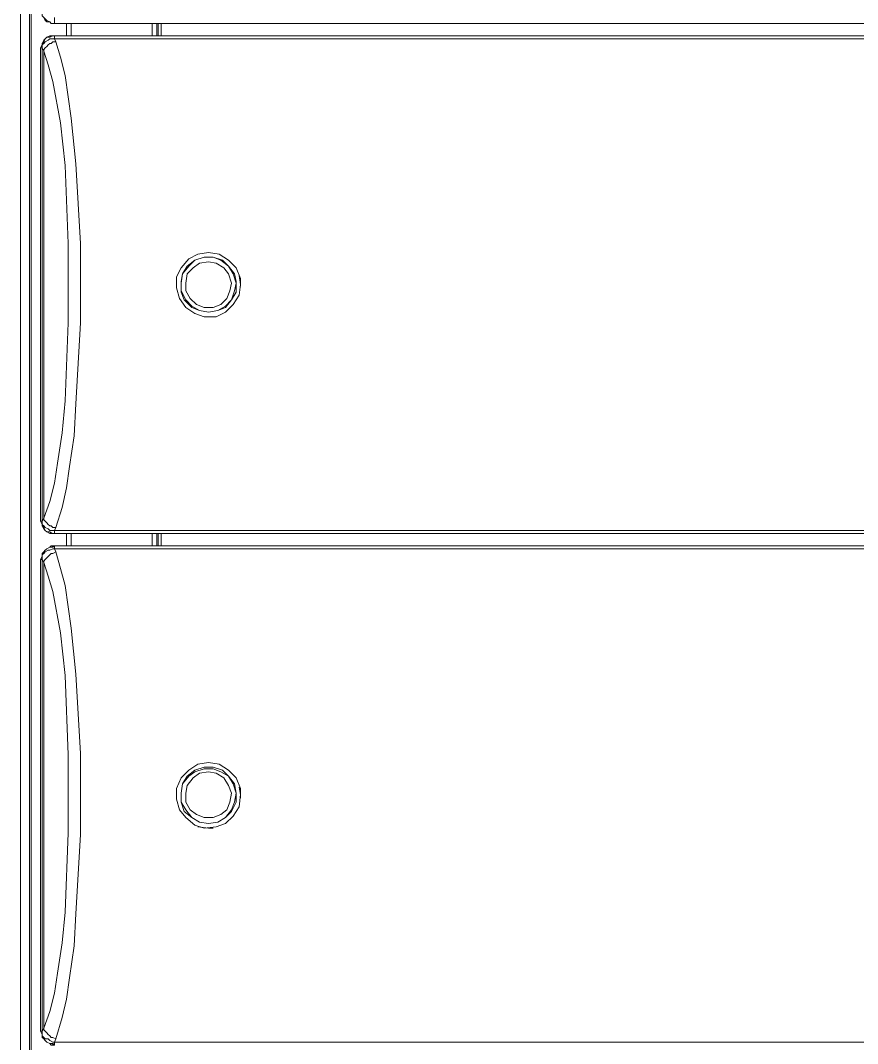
# Model space of a CAD drawing. Header units: centimetres. Extents: x -13.9 to -5.4, y -6.1 to 6.1.
# Drawn here: x -11.552 to -9.618, y -2.346 to 0.018 of the extents above; entities that cross this region are included whole.
import ezdxf

# ---------------------------------------------------------------- set-up
doc = ezdxf.new("R2010")
doc.units = ezdxf.units.CM
doc.header["$MEASUREMENT"] = 0
doc.layers.add('Camada 1', color=7, linetype='Continuous')

msp = doc.modelspace()

# ---------------------------------------------------------------- linework, layer by layer
at = {"layer": 'Camada 1', "color": 251, "lineweight": 9}
for points in [[(-11.55174, -3.57815), (-11.55174, -3.57815), (-11.55174, 3.57187), (-11.55174, 3.57187)], [(-11.53057, 3.54364), (-11.53057, 3.54364), (-11.53057, -3.54639), (-11.53057, -3.54639)], [(-11.52703, -3.54286), (-11.52703, -3.54286), (-11.52703, 3.54011), (-11.52703, 3.54011)], [(-7.76216, 0.01097), (-7.76216, 0.01097), (-11.47338, 0.01097), (-11.47338, 0.01097)], [(-11.47338, 0.01097), (-11.47338, 0.01097), (-11.47338, 0.01097), (-11.47338, 0.01097)], [(-11.47338, 0.01097), (-11.47338, 0.01097), (-7.76216, 0.01097), (-7.76216, 0.01097)], [(-11.44516, -0.01726), (-11.44516, -0.01726), (-11.44516, 0.01097), (-11.44516, 0.01097)], [(-11.43457, 0.01097), (-11.43457, 0.01097), (-11.43457, -0.01726), (-11.43457, -0.01726)], [(-11.43457, 0.01097), (-11.43457, 0.01097), (-11.43457, -0.01726), (-11.43457, -0.01726)], [(-11.2476, -0.01726), (-11.2476, -0.01726), (-11.2476, 0.01097), (-11.2476, 0.01097)], [(-11.23702, 0.01097), (-11.23702, 0.01097), (-11.23702, -0.01726), (-11.23702, -0.01726)], [(-11.23349, -0.01726), (-11.23349, -0.01726), (-11.23349, 0.01097), (-11.23349, 0.01097)], [(-11.22644, 0.01097), (-11.22644, 0.01097), (-11.22644, -0.01726), (-11.22644, -0.01726)], [(-11.47338, -0.01726), (-11.47338, -0.01726), (-7.76216, -0.01726), (-7.76216, -0.01726)], [(-11.47338, -0.01726), (-11.47338, -0.01726), (-11.47338, -0.01726), (-11.47338, -0.01726)], [(-11.47338, -0.01726), (-11.47338, -0.01726), (-11.47338, -0.01726), (-11.47338, -0.01726)], [(-7.76216, -0.01726), (-7.76216, -0.01726), (-11.47338, -0.01726), (-11.47338, -0.01726)], [(-11.5016, -0.04548), (-11.5016, -0.04548), (-11.50513, -0.04548), (-11.50513, -0.04548)], [(-11.50513, -0.04548), (-11.50513, -0.04548), (-11.50513, -1.13909), (-11.50513, -1.13909)], [(-11.49807, -0.05253), (-11.49807, -0.05253), (-11.5016, -0.04548), (-11.5016, -0.04548)], [(-11.5016, -0.04548), (-11.5016, -0.04548), (-11.5016, -0.04548), (-11.5016, -0.04548)], [(-11.5016, -1.13909), (-11.5016, -1.13909), (-11.5016, -0.04548), (-11.5016, -0.04548)], [(-11.47338, -0.02431), (-11.47338, -0.02431), (-11.46985, -0.03137), (-11.46985, -0.03137)], [(-7.76216, -0.02431), (-7.76216, -0.02431), (-11.47338, -0.02431), (-11.47338, -0.02431)], [(-11.49807, -0.05253), (-11.49807, -0.05253), (-11.49807, -1.13203), (-11.49807, -1.13203)], [(-11.11707, -0.66637), (-11.11707, -0.66637), (-11.1206, -0.66637), (-11.1206, -0.66637)], [(-11.10649, -0.66637), (-11.10649, -0.66637), (-11.11707, -0.66637), (-11.11707, -0.66637)], [(-11.5016, -1.13909), (-11.5016, -1.13909), (-11.49807, -1.13203), (-11.49807, -1.13203)], [(-11.50513, -1.13909), (-11.50513, -1.13909), (-11.5016, -1.13909), (-11.5016, -1.13909)], [(-11.5016, -1.13909), (-11.5016, -1.13909), (-11.5016, -1.13909), (-11.5016, -1.13909)], [(-11.46985, -1.1532), (-11.46985, -1.1532), (-11.47338, -1.16026), (-11.47338, -1.16026)], [(-11.47338, -1.16026), (-11.47338, -1.16026), (-7.76216, -1.16026), (-7.76216, -1.16026)], [(-7.76216, -1.16731), (-7.76216, -1.16731), (-11.47338, -1.16731), (-11.47338, -1.16731)], [(-11.47338, -1.16731), (-11.47338, -1.16731), (-11.47338, -1.16731), (-11.47338, -1.16731)], [(-11.47338, -1.16731), (-11.47338, -1.16731), (-7.76216, -1.16731), (-7.76216, -1.16731)], [(-11.47338, -1.16731), (-11.47338, -1.16731), (-11.47338, -1.16731), (-11.47338, -1.16731)], [(-11.44516, -1.19554), (-11.44516, -1.19554), (-11.44516, -1.16731), (-11.44516, -1.16731)], [(-11.43457, -1.16731), (-11.43457, -1.16731), (-11.43457, -1.19554), (-11.43457, -1.19554)], [(-11.43457, -1.16731), (-11.43457, -1.16731), (-11.43457, -1.19554), (-11.43457, -1.19554)], [(-11.2476, -1.19554), (-11.2476, -1.19554), (-11.2476, -1.16731), (-11.2476, -1.16731)], [(-11.23702, -1.16731), (-11.23702, -1.16731), (-11.23702, -1.19554), (-11.23702, -1.19554)], [(-11.23349, -1.19554), (-11.23349, -1.19554), (-11.23349, -1.16731), (-11.23349, -1.16731)], [(-11.22644, -1.16731), (-11.22644, -1.16731), (-11.22644, -1.19554), (-11.22644, -1.19554)], [(-11.47338, -1.19554), (-11.47338, -1.19554), (-7.76216, -1.19554), (-7.76216, -1.19554)], [(-11.47338, -1.19554), (-11.47338, -1.19554), (-11.47338, -1.19554), (-11.47338, -1.19554)], [(-11.47338, -1.19554), (-11.47338, -1.19554), (-11.47338, -1.19554), (-11.47338, -1.19554)], [(-7.76216, -1.19554), (-7.76216, -1.19554), (-11.47338, -1.19554), (-11.47338, -1.19554)], [(-11.47338, -1.20259), (-11.47338, -1.20259), (-11.46985, -1.20965), (-11.46985, -1.20965)], [(-7.76216, -1.20259), (-7.76216, -1.20259), (-11.47338, -1.20259), (-11.47338, -1.20259)], [(-11.5016, -1.22729), (-11.5016, -1.22729), (-11.50513, -1.22729), (-11.50513, -1.22729)], [(-11.50513, -1.22729), (-11.50513, -1.22729), (-11.50513, -2.31737), (-11.50513, -2.31737)], [(-11.49807, -1.23434), (-11.49807, -1.23434), (-11.5016, -1.22729), (-11.5016, -1.22729)], [(-11.5016, -1.22729), (-11.5016, -1.22729), (-11.5016, -1.22729), (-11.5016, -1.22729)], [(-11.5016, -2.31737), (-11.5016, -2.31737), (-11.5016, -1.22729), (-11.5016, -1.22729)], [(-11.49807, -1.23434), (-11.49807, -1.23434), (-11.49807, -2.31031), (-11.49807, -2.31031)], [(-11.11707, -1.84817), (-11.11707, -1.84817), (-11.14177, -1.84465), (-11.14177, -1.84465)], [(-11.10649, -1.84817), (-11.10649, -1.84817), (-11.11707, -1.84817), (-11.11707, -1.84817)], [(-11.5016, -2.31737), (-11.5016, -2.31737), (-11.49807, -2.31031), (-11.49807, -2.31031)], [(-11.50513, -2.31737), (-11.50513, -2.31737), (-11.5016, -2.31737), (-11.5016, -2.31737)], [(-11.5016, -2.31737), (-11.5016, -2.31737), (-11.5016, -2.31737), (-11.5016, -2.31737)], [(-11.46985, -2.33501), (-11.46985, -2.33501), (-11.47338, -2.34206), (-11.47338, -2.34206)], [(-11.47338, -2.34206), (-11.47338, -2.34206), (-7.76216, -2.34206), (-7.76216, -2.34206)]]:
    msp.add_open_spline(points, degree=3, dxfattribs=at)
for points, knots in [([(-11.47338, 0.01097), (-11.47338, 0.01097), (-11.48043, 0.01097), (-11.48043, 0.01097), (-11.48043, 0.01097), (-11.48396, 0.01449), (-11.48396, 0.01449), (-11.48396, 0.01449), (-11.49102, 0.01449), (-11.49102, 0.01449), (-11.49102, 0.01449), (-11.49455, 0.01802), (-11.49455, 0.01802), (-11.49455, 0.01802), (-11.49807, 0.02508), (-11.49807, 0.02508), (-11.49807, 0.02508), (-11.5016, 0.0286), (-11.5016, 0.0286), (-11.5016, 0.0286), (-11.5016, 0.03566), (-11.5016, 0.03566), (-11.5016, 0.03566), (-11.50513, 0.03919), (-11.50513, 0.03919)], [0, 0, 0, 0, 0.125, 0.125, 0.125, 0.25, 0.25, 0.25, 0.375, 0.375, 0.375, 0.5, 0.5, 0.5, 0.625, 0.625, 0.625, 0.75, 0.75, 0.75, 0.875, 0.875, 0.875, 1, 1, 1, 1]), ([(-11.47338, 0.01097), (-11.47338, 0.01097), (-11.48043, 0.01097), (-11.48043, 0.01097), (-11.48043, 0.01097), (-11.48396, 0.01449), (-11.48396, 0.01449), (-11.48396, 0.01449), (-11.49102, 0.01802), (-11.49102, 0.01802), (-11.49102, 0.01802), (-11.49455, 0.02155), (-11.49455, 0.02155), (-11.49455, 0.02155), (-11.49807, 0.02508), (-11.49807, 0.02508), (-11.49807, 0.02508), (-11.5016, 0.0286), (-11.5016, 0.0286), (-11.5016, 0.0286), (-11.5016, 0.03566), (-11.5016, 0.03566), (-11.5016, 0.03566), (-11.5016, 0.04272), (-11.5016, 0.04272)], [0, 0, 0, 0, 0.125, 0.125, 0.125, 0.25, 0.25, 0.25, 0.375, 0.375, 0.375, 0.5, 0.5, 0.5, 0.625, 0.625, 0.625, 0.75, 0.75, 0.75, 0.875, 0.875, 0.875, 1, 1, 1, 1]), ([(-11.47338, 0.02508), (-11.47338, 0.02508), (-11.47338, 0.02155), (-11.47338, 0.02155), (-11.47338, 0.02155), (-11.47338, 0.01802), (-11.47338, 0.01802), (-11.47338, 0.01802), (-11.47338, 0.01449), (-11.47338, 0.01449), (-11.47338, 0.01449), (-11.47338, 0.01097), (-11.47338, 0.01097)], [0, 0, 0, 0, 0.25, 0.25, 0.25, 0.5, 0.5, 0.5, 0.75, 0.75, 0.75, 1, 1, 1, 1]), ([(-11.47338, -0.01726), (-11.47338, -0.01726), (-11.48043, -0.01726), (-11.48043, -0.01726), (-11.48043, -0.01726), (-11.48396, -0.01726), (-11.48396, -0.01726), (-11.48396, -0.01726), (-11.49102, -0.02079), (-11.49102, -0.02079), (-11.49102, -0.02079), (-11.49455, -0.02431), (-11.49455, -0.02431), (-11.49455, -0.02431), (-11.49807, -0.02784), (-11.49807, -0.02784), (-11.49807, -0.02784), (-11.5016, -0.0349), (-11.5016, -0.0349), (-11.5016, -0.0349), (-11.5016, -0.03842), (-11.5016, -0.03842), (-11.5016, -0.03842), (-11.50513, -0.04548), (-11.50513, -0.04548)], [0, 0, 0, 0, 0.125, 0.125, 0.125, 0.25, 0.25, 0.25, 0.375, 0.375, 0.375, 0.5, 0.5, 0.5, 0.625, 0.625, 0.625, 0.75, 0.75, 0.75, 0.875, 0.875, 0.875, 1, 1, 1, 1]), ([(-11.47338, -0.01726), (-11.47338, -0.01726), (-11.47691, -0.01726), (-11.47691, -0.01726), (-11.47691, -0.01726), (-11.48396, -0.02079), (-11.48396, -0.02079), (-11.48396, -0.02079), (-11.49102, -0.02079), (-11.49102, -0.02079), (-11.49102, -0.02079), (-11.49455, -0.02431), (-11.49455, -0.02431), (-11.49455, -0.02431), (-11.49807, -0.03137), (-11.49807, -0.03137), (-11.49807, -0.03137), (-11.5016, -0.0349), (-11.5016, -0.0349), (-11.5016, -0.0349), (-11.5016, -0.04195), (-11.5016, -0.04195), (-11.5016, -0.04195), (-11.5016, -0.04548), (-11.5016, -0.04548)], [0, 0, 0, 0, 0.125, 0.125, 0.125, 0.25, 0.25, 0.25, 0.375, 0.375, 0.375, 0.5, 0.5, 0.5, 0.625, 0.625, 0.625, 0.75, 0.75, 0.75, 0.875, 0.875, 0.875, 1, 1, 1, 1]), ([(-11.47338, -0.01726), (-11.47338, -0.01726), (-11.48043, -0.01726), (-11.48043, -0.01726), (-11.48043, -0.01726), (-11.48396, -0.02079), (-11.48396, -0.02079), (-11.48396, -0.02079), (-11.49102, -0.02079), (-11.49102, -0.02079), (-11.49102, -0.02079), (-11.49455, -0.02431), (-11.49455, -0.02431), (-11.49455, -0.02431), (-11.49807, -0.03137), (-11.49807, -0.03137), (-11.49807, -0.03137), (-11.5016, -0.0349), (-11.5016, -0.0349), (-11.5016, -0.0349), (-11.5016, -0.04195), (-11.5016, -0.04195), (-11.5016, -0.04195), (-11.5016, -0.04548), (-11.5016, -0.04548)], [0, 0, 0, 0, 0.125, 0.125, 0.125, 0.25, 0.25, 0.25, 0.375, 0.375, 0.375, 0.5, 0.5, 0.5, 0.625, 0.625, 0.625, 0.75, 0.75, 0.75, 0.875, 0.875, 0.875, 1, 1, 1, 1]), ([(-11.47338, -0.01726), (-11.47338, -0.01726), (-11.47338, -0.01726), (-11.47338, -0.01726), (-11.47338, -0.01726), (-11.47338, -0.02079), (-11.47338, -0.02079), (-11.47338, -0.02079), (-11.47338, -0.02431), (-11.47338, -0.02431)], [0, 0, 0, 0, 0.3333333, 0.3333333, 0.3333333, 0.6666667, 0.6666667, 0.6666667, 1, 1, 1, 1]), ([(-11.47338, -0.02431), (-11.47338, -0.02431), (-11.47691, -0.02431), (-11.47691, -0.02431), (-11.47691, -0.02431), (-11.48396, -0.02431), (-11.48396, -0.02431), (-11.48396, -0.02431), (-11.48749, -0.02784), (-11.48749, -0.02784), (-11.48749, -0.02784), (-11.49455, -0.03137), (-11.49455, -0.03137), (-11.49455, -0.03137), (-11.49807, -0.0349), (-11.49807, -0.0349), (-11.49807, -0.0349), (-11.5016, -0.03842), (-11.5016, -0.03842), (-11.5016, -0.03842), (-11.5016, -0.04195), (-11.5016, -0.04195), (-11.5016, -0.04195), (-11.5016, -0.04548), (-11.5016, -0.04548)], [0, 0, 0, 0, 0.125, 0.125, 0.125, 0.25, 0.25, 0.25, 0.375, 0.375, 0.375, 0.5, 0.5, 0.5, 0.625, 0.625, 0.625, 0.75, 0.75, 0.75, 0.875, 0.875, 0.875, 1, 1, 1, 1]), ([(-11.46985, -0.03137), (-11.46985, -0.03137), (-11.47691, -0.03137), (-11.47691, -0.03137), (-11.47691, -0.03137), (-11.48043, -0.0349), (-11.48043, -0.0349), (-11.48043, -0.0349), (-11.48396, -0.0349), (-11.48396, -0.0349), (-11.48396, -0.0349), (-11.48749, -0.03842), (-11.48749, -0.03842), (-11.48749, -0.03842), (-11.49102, -0.04195), (-11.49102, -0.04195), (-11.49102, -0.04195), (-11.49455, -0.04548), (-11.49455, -0.04548), (-11.49455, -0.04548), (-11.49807, -0.04901), (-11.49807, -0.04901), (-11.49807, -0.04901), (-11.49807, -0.05253), (-11.49807, -0.05253)], [0, 0, 0, 0, 0.125, 0.125, 0.125, 0.25, 0.25, 0.25, 0.375, 0.375, 0.375, 0.5, 0.5, 0.5, 0.625, 0.625, 0.625, 0.75, 0.75, 0.75, 0.875, 0.875, 0.875, 1, 1, 1, 1]), ([(-11.46985, -0.03137), (-11.46985, -0.03137), (-11.45927, -0.06665), (-11.45927, -0.06665), (-11.45927, -0.06665), (-11.44869, -0.10898), (-11.44869, -0.10898), (-11.44869, -0.10898), (-11.43457, -0.20776), (-11.43457, -0.20776), (-11.43457, -0.20776), (-11.42399, -0.31359), (-11.42399, -0.31359), (-11.42399, -0.31359), (-11.41341, -0.49704), (-11.41341, -0.49704), (-11.41341, -0.49704), (-11.41341, -0.68048), (-11.41341, -0.68048), (-11.41341, -0.68048), (-11.42399, -0.86745), (-11.42399, -0.86745), (-11.42399, -0.86745), (-11.42752, -0.94153), (-11.42752, -0.94153), (-11.42752, -0.94153), (-11.4381, -1.01209), (-11.4381, -1.01209), (-11.4381, -1.01209), (-11.44516, -1.06148), (-11.44516, -1.06148), (-11.44516, -1.06148), (-11.45574, -1.10734), (-11.45574, -1.10734), (-11.45574, -1.10734), (-11.46985, -1.1532), (-11.46985, -1.1532)], [0, 0, 0, 0, 0.0833333, 0.0833333, 0.0833333, 0.1666667, 0.1666667, 0.1666667, 0.25, 0.25, 0.25, 0.3333333, 0.3333333, 0.3333333, 0.4166667, 0.4166667, 0.4166667, 0.5, 0.5, 0.5, 0.5833333, 0.5833333, 0.5833333, 0.6666667, 0.6666667, 0.6666667, 0.75, 0.75, 0.75, 0.8333333, 0.8333333, 0.8333333, 0.9166667, 0.9166667, 0.9166667, 1, 1, 1, 1]), ([(-11.49807, -1.13203), (-11.49807, -1.13203), (-11.48396, -1.09323), (-11.48396, -1.09323), (-11.48396, -1.09323), (-11.47338, -1.0509), (-11.47338, -1.0509), (-11.47338, -1.0509), (-11.46632, -1.00503), (-11.46632, -1.00503), (-11.46632, -1.00503), (-11.45574, -0.93448), (-11.45574, -0.93448), (-11.45574, -0.93448), (-11.44869, -0.8604), (-11.44869, -0.8604), (-11.44869, -0.8604), (-11.44163, -0.68048), (-11.44163, -0.68048), (-11.44163, -0.68048), (-11.44163, -0.49704), (-11.44163, -0.49704), (-11.44163, -0.49704), (-11.44869, -0.31712), (-11.44869, -0.31712), (-11.44869, -0.31712), (-11.45927, -0.21834), (-11.45927, -0.21834), (-11.45927, -0.21834), (-11.47691, -0.12309), (-11.47691, -0.12309), (-11.47691, -0.12309), (-11.48749, -0.08429), (-11.48749, -0.08429), (-11.48749, -0.08429), (-11.49807, -0.05253), (-11.49807, -0.05253)], [0, 0, 0, 0, 0.0833333, 0.0833333, 0.0833333, 0.1666667, 0.1666667, 0.1666667, 0.25, 0.25, 0.25, 0.3333333, 0.3333333, 0.3333333, 0.4166667, 0.4166667, 0.4166667, 0.5, 0.5, 0.5, 0.5833333, 0.5833333, 0.5833333, 0.6666667, 0.6666667, 0.6666667, 0.75, 0.75, 0.75, 0.8333333, 0.8333333, 0.8333333, 0.9166667, 0.9166667, 0.9166667, 1, 1, 1, 1]), ([(-11.04299, -0.59228), (-11.04299, -0.59228), (-11.04652, -0.61698), (-11.04652, -0.61698), (-11.04652, -0.61698), (-11.06063, -0.63815), (-11.06063, -0.63815), (-11.06063, -0.63815), (-11.07827, -0.65579), (-11.07827, -0.65579), (-11.07827, -0.65579), (-11.09944, -0.66637), (-11.09944, -0.66637), (-11.09944, -0.66637), (-11.12766, -0.66637), (-11.12766, -0.66637), (-11.12766, -0.66637), (-11.14882, -0.65931), (-11.14882, -0.65931), (-11.14882, -0.65931), (-11.16999, -0.6452), (-11.16999, -0.6452), (-11.16999, -0.6452), (-11.1841, -0.62403), (-11.1841, -0.62403), (-11.1841, -0.62403), (-11.19116, -0.59934), (-11.19116, -0.59934), (-11.19116, -0.59934), (-11.19116, -0.57465), (-11.19116, -0.57465), (-11.19116, -0.57465), (-11.18057, -0.55348), (-11.18057, -0.55348), (-11.18057, -0.55348), (-11.16293, -0.53231), (-11.16293, -0.53231), (-11.16293, -0.53231), (-11.14177, -0.52173), (-11.14177, -0.52173), (-11.14177, -0.52173), (-11.11707, -0.5182), (-11.11707, -0.5182), (-11.11707, -0.5182), (-11.09238, -0.52173), (-11.09238, -0.52173), (-11.09238, -0.52173), (-11.07121, -0.53584), (-11.07121, -0.53584), (-11.07121, -0.53584), (-11.05357, -0.55348), (-11.05357, -0.55348), (-11.05357, -0.55348), (-11.04299, -0.57817), (-11.04299, -0.57817), (-11.04299, -0.57817), (-11.04299, -0.59228), (-11.04299, -0.59228)], [0, 0, 0, 0, 0.0526316, 0.0526316, 0.0526316, 0.1052632, 0.1052632, 0.1052632, 0.1578947, 0.1578947, 0.1578947, 0.2105263, 0.2105263, 0.2105263, 0.2631579, 0.2631579, 0.2631579, 0.3157895, 0.3157895, 0.3157895, 0.3684211, 0.3684211, 0.3684211, 0.4210526, 0.4210526, 0.4210526, 0.4736842, 0.4736842, 0.4736842, 0.5263158, 0.5263158, 0.5263158, 0.5789474, 0.5789474, 0.5789474, 0.6315789, 0.6315789, 0.6315789, 0.6842105, 0.6842105, 0.6842105, 0.7368421, 0.7368421, 0.7368421, 0.7894737, 0.7894737, 0.7894737, 0.8421053, 0.8421053, 0.8421053, 0.8947368, 0.8947368, 0.8947368, 0.9473684, 0.9473684, 0.9473684, 1, 1, 1, 1]), ([(-11.11707, -0.65579), (-11.11707, -0.65579), (-11.13824, -0.65226), (-11.13824, -0.65226), (-11.13824, -0.65226), (-11.15588, -0.64167), (-11.15588, -0.64167), (-11.15588, -0.64167), (-11.16999, -0.62756), (-11.16999, -0.62756), (-11.16999, -0.62756), (-11.18057, -0.6064), (-11.18057, -0.6064), (-11.18057, -0.6064), (-11.18057, -0.58876), (-11.18057, -0.58876), (-11.18057, -0.58876), (-11.17705, -0.56759), (-11.17705, -0.56759), (-11.17705, -0.56759), (-11.16293, -0.54995), (-11.16293, -0.54995), (-11.16293, -0.54995), (-11.14882, -0.53584), (-11.14882, -0.53584), (-11.14882, -0.53584), (-11.12766, -0.52878), (-11.12766, -0.52878), (-11.12766, -0.52878), (-11.10649, -0.52878), (-11.10649, -0.52878), (-11.10649, -0.52878), (-11.08885, -0.53584), (-11.08885, -0.53584), (-11.08885, -0.53584), (-11.07121, -0.54995), (-11.07121, -0.54995), (-11.07121, -0.54995), (-11.06063, -0.56759), (-11.06063, -0.56759), (-11.06063, -0.56759), (-11.05357, -0.58876), (-11.05357, -0.58876), (-11.05357, -0.58876), (-11.0571, -0.6064), (-11.0571, -0.6064), (-11.0571, -0.6064), (-11.06416, -0.62756), (-11.06416, -0.62756), (-11.06416, -0.62756), (-11.07827, -0.64167), (-11.07827, -0.64167), (-11.07827, -0.64167), (-11.09591, -0.65226), (-11.09591, -0.65226), (-11.09591, -0.65226), (-11.11707, -0.65579), (-11.11707, -0.65579)], [0, 0, 0, 0, 0.0526316, 0.0526316, 0.0526316, 0.1052632, 0.1052632, 0.1052632, 0.1578947, 0.1578947, 0.1578947, 0.2105263, 0.2105263, 0.2105263, 0.2631579, 0.2631579, 0.2631579, 0.3157895, 0.3157895, 0.3157895, 0.3684211, 0.3684211, 0.3684211, 0.4210526, 0.4210526, 0.4210526, 0.4736842, 0.4736842, 0.4736842, 0.5263158, 0.5263158, 0.5263158, 0.5789474, 0.5789474, 0.5789474, 0.6315789, 0.6315789, 0.6315789, 0.6842105, 0.6842105, 0.6842105, 0.7368421, 0.7368421, 0.7368421, 0.7894737, 0.7894737, 0.7894737, 0.8421053, 0.8421053, 0.8421053, 0.8947368, 0.8947368, 0.8947368, 0.9473684, 0.9473684, 0.9473684, 1, 1, 1, 1]), ([(-11.11707, -0.65579), (-11.11707, -0.65579), (-11.09591, -0.65226), (-11.09591, -0.65226), (-11.09591, -0.65226), (-11.07827, -0.6452), (-11.07827, -0.6452), (-11.07827, -0.6452), (-11.06416, -0.62756), (-11.06416, -0.62756), (-11.06416, -0.62756), (-11.05357, -0.60992), (-11.05357, -0.60992), (-11.05357, -0.60992), (-11.05357, -0.58523), (-11.05357, -0.58523), (-11.05357, -0.58523), (-11.0571, -0.56759), (-11.0571, -0.56759), (-11.0571, -0.56759), (-11.07121, -0.54995), (-11.07121, -0.54995), (-11.07121, -0.54995), (-11.08532, -0.53584), (-11.08532, -0.53584), (-11.08532, -0.53584), (-11.10649, -0.52878), (-11.10649, -0.52878), (-11.10649, -0.52878), (-11.12766, -0.52878), (-11.12766, -0.52878), (-11.12766, -0.52878), (-11.14882, -0.53584), (-11.14882, -0.53584), (-11.14882, -0.53584), (-11.16646, -0.54995), (-11.16646, -0.54995), (-11.16646, -0.54995), (-11.17705, -0.56759), (-11.17705, -0.56759), (-11.17705, -0.56759), (-11.18057, -0.58523), (-11.18057, -0.58523), (-11.18057, -0.58523), (-11.18057, -0.60992), (-11.18057, -0.60992), (-11.18057, -0.60992), (-11.17352, -0.62756), (-11.17352, -0.62756), (-11.17352, -0.62756), (-11.15588, -0.6452), (-11.15588, -0.6452), (-11.15588, -0.6452), (-11.13824, -0.65226), (-11.13824, -0.65226), (-11.13824, -0.65226), (-11.11707, -0.65579), (-11.11707, -0.65579)], [0, 0, 0, 0, 0.0526316, 0.0526316, 0.0526316, 0.1052632, 0.1052632, 0.1052632, 0.1578947, 0.1578947, 0.1578947, 0.2105263, 0.2105263, 0.2105263, 0.2631579, 0.2631579, 0.2631579, 0.3157895, 0.3157895, 0.3157895, 0.3684211, 0.3684211, 0.3684211, 0.4210526, 0.4210526, 0.4210526, 0.4736842, 0.4736842, 0.4736842, 0.5263158, 0.5263158, 0.5263158, 0.5789474, 0.5789474, 0.5789474, 0.6315789, 0.6315789, 0.6315789, 0.6842105, 0.6842105, 0.6842105, 0.7368421, 0.7368421, 0.7368421, 0.7894737, 0.7894737, 0.7894737, 0.8421053, 0.8421053, 0.8421053, 0.8947368, 0.8947368, 0.8947368, 0.9473684, 0.9473684, 0.9473684, 1, 1, 1, 1]), ([(-11.11707, -0.53937), (-11.11707, -0.53937), (-11.13824, -0.5429), (-11.13824, -0.5429), (-11.13824, -0.5429), (-11.15235, -0.55348), (-11.15235, -0.55348), (-11.15235, -0.55348), (-11.16646, -0.56759), (-11.16646, -0.56759), (-11.16646, -0.56759), (-11.16999, -0.58876), (-11.16999, -0.58876), (-11.16999, -0.58876), (-11.16999, -0.6064), (-11.16999, -0.6064), (-11.16999, -0.6064), (-11.15941, -0.62403), (-11.15941, -0.62403), (-11.15941, -0.62403), (-11.1453, -0.63815), (-11.1453, -0.63815), (-11.1453, -0.63815), (-11.12766, -0.6452), (-11.12766, -0.6452), (-11.12766, -0.6452), (-11.10649, -0.6452), (-11.10649, -0.6452), (-11.10649, -0.6452), (-11.08885, -0.63815), (-11.08885, -0.63815), (-11.08885, -0.63815), (-11.07474, -0.62403), (-11.07474, -0.62403), (-11.07474, -0.62403), (-11.06769, -0.6064), (-11.06769, -0.6064), (-11.06769, -0.6064), (-11.06416, -0.58876), (-11.06416, -0.58876), (-11.06416, -0.58876), (-11.07121, -0.56759), (-11.07121, -0.56759), (-11.07121, -0.56759), (-11.0818, -0.55348), (-11.0818, -0.55348), (-11.0818, -0.55348), (-11.09944, -0.5429), (-11.09944, -0.5429), (-11.09944, -0.5429), (-11.11707, -0.53937), (-11.11707, -0.53937)], [0, 0, 0, 0, 0.0588235, 0.0588235, 0.0588235, 0.1176471, 0.1176471, 0.1176471, 0.1764706, 0.1764706, 0.1764706, 0.2352941, 0.2352941, 0.2352941, 0.2941176, 0.2941176, 0.2941176, 0.3529412, 0.3529412, 0.3529412, 0.4117647, 0.4117647, 0.4117647, 0.4705882, 0.4705882, 0.4705882, 0.5294118, 0.5294118, 0.5294118, 0.5882353, 0.5882353, 0.5882353, 0.6470588, 0.6470588, 0.6470588, 0.7058824, 0.7058824, 0.7058824, 0.7647059, 0.7647059, 0.7647059, 0.8235294, 0.8235294, 0.8235294, 0.8823529, 0.8823529, 0.8823529, 0.9411765, 0.9411765, 0.9411765, 1, 1, 1, 1]), ([(-11.04652, -0.57112), (-11.04652, -0.57112), (-11.04299, -0.59228), (-11.04299, -0.59228), (-11.04299, -0.59228), (-11.04299, -0.59581), (-11.04299, -0.59581)], [0, 0, 0, 0, 0.5, 0.5, 0.5, 1, 1, 1, 1]), ([(-11.46985, -1.1532), (-11.46985, -1.1532), (-11.47691, -1.1532), (-11.47691, -1.1532), (-11.47691, -1.1532), (-11.48043, -1.14967), (-11.48043, -1.14967), (-11.48043, -1.14967), (-11.48396, -1.14967), (-11.48396, -1.14967), (-11.48396, -1.14967), (-11.48749, -1.14615), (-11.48749, -1.14615), (-11.48749, -1.14615), (-11.49102, -1.14262), (-11.49102, -1.14262), (-11.49102, -1.14262), (-11.49455, -1.13909), (-11.49455, -1.13909), (-11.49455, -1.13909), (-11.49807, -1.13556), (-11.49807, -1.13556), (-11.49807, -1.13556), (-11.49807, -1.13203), (-11.49807, -1.13203)], [0, 0, 0, 0, 0.125, 0.125, 0.125, 0.25, 0.25, 0.25, 0.375, 0.375, 0.375, 0.5, 0.5, 0.5, 0.625, 0.625, 0.625, 0.75, 0.75, 0.75, 0.875, 0.875, 0.875, 1, 1, 1, 1]), ([(-11.50513, -1.13909), (-11.50513, -1.13909), (-11.5016, -1.14615), (-11.5016, -1.14615), (-11.5016, -1.14615), (-11.5016, -1.14967), (-11.5016, -1.14967), (-11.5016, -1.14967), (-11.49807, -1.15673), (-11.49807, -1.15673), (-11.49807, -1.15673), (-11.49455, -1.16026), (-11.49455, -1.16026), (-11.49455, -1.16026), (-11.49102, -1.16378), (-11.49102, -1.16378), (-11.49102, -1.16378), (-11.48396, -1.16731), (-11.48396, -1.16731), (-11.48396, -1.16731), (-11.48043, -1.16731), (-11.48043, -1.16731), (-11.48043, -1.16731), (-11.47338, -1.16731), (-11.47338, -1.16731)], [0, 0, 0, 0, 0.125, 0.125, 0.125, 0.25, 0.25, 0.25, 0.375, 0.375, 0.375, 0.5, 0.5, 0.5, 0.625, 0.625, 0.625, 0.75, 0.75, 0.75, 0.875, 0.875, 0.875, 1, 1, 1, 1]), ([(-11.47338, -1.16026), (-11.47338, -1.16026), (-11.47691, -1.16026), (-11.47691, -1.16026), (-11.47691, -1.16026), (-11.48396, -1.16026), (-11.48396, -1.16026), (-11.48396, -1.16026), (-11.48749, -1.15673), (-11.48749, -1.15673), (-11.48749, -1.15673), (-11.49455, -1.1532), (-11.49455, -1.1532), (-11.49455, -1.1532), (-11.49807, -1.14967), (-11.49807, -1.14967), (-11.49807, -1.14967), (-11.5016, -1.14615), (-11.5016, -1.14615), (-11.5016, -1.14615), (-11.5016, -1.14262), (-11.5016, -1.14262), (-11.5016, -1.14262), (-11.5016, -1.13909), (-11.5016, -1.13909)], [0, 0, 0, 0, 0.125, 0.125, 0.125, 0.25, 0.25, 0.25, 0.375, 0.375, 0.375, 0.5, 0.5, 0.5, 0.625, 0.625, 0.625, 0.75, 0.75, 0.75, 0.875, 0.875, 0.875, 1, 1, 1, 1]), ([(-11.47338, -1.16731), (-11.47338, -1.16731), (-11.47691, -1.16731), (-11.47691, -1.16731), (-11.47691, -1.16731), (-11.48396, -1.16378), (-11.48396, -1.16378), (-11.48396, -1.16378), (-11.49102, -1.16378), (-11.49102, -1.16378), (-11.49102, -1.16378), (-11.49455, -1.16026), (-11.49455, -1.16026), (-11.49455, -1.16026), (-11.49807, -1.1532), (-11.49807, -1.1532), (-11.49807, -1.1532), (-11.5016, -1.14967), (-11.5016, -1.14967), (-11.5016, -1.14967), (-11.5016, -1.14262), (-11.5016, -1.14262), (-11.5016, -1.14262), (-11.5016, -1.13909), (-11.5016, -1.13909)], [0, 0, 0, 0, 0.125, 0.125, 0.125, 0.25, 0.25, 0.25, 0.375, 0.375, 0.375, 0.5, 0.5, 0.5, 0.625, 0.625, 0.625, 0.75, 0.75, 0.75, 0.875, 0.875, 0.875, 1, 1, 1, 1]), ([(-11.47338, -1.16731), (-11.47338, -1.16731), (-11.48043, -1.16731), (-11.48043, -1.16731), (-11.48043, -1.16731), (-11.48396, -1.16378), (-11.48396, -1.16378), (-11.48396, -1.16378), (-11.49102, -1.16378), (-11.49102, -1.16378), (-11.49102, -1.16378), (-11.49455, -1.16026), (-11.49455, -1.16026), (-11.49455, -1.16026), (-11.49807, -1.1532), (-11.49807, -1.1532), (-11.49807, -1.1532), (-11.5016, -1.14967), (-11.5016, -1.14967), (-11.5016, -1.14967), (-11.5016, -1.14262), (-11.5016, -1.14262), (-11.5016, -1.14262), (-11.5016, -1.13909), (-11.5016, -1.13909)], [0, 0, 0, 0, 0.125, 0.125, 0.125, 0.25, 0.25, 0.25, 0.375, 0.375, 0.375, 0.5, 0.5, 0.5, 0.625, 0.625, 0.625, 0.75, 0.75, 0.75, 0.875, 0.875, 0.875, 1, 1, 1, 1]), ([(-11.47338, -1.16026), (-11.47338, -1.16026), (-11.47338, -1.16378), (-11.47338, -1.16378), (-11.47338, -1.16378), (-11.47338, -1.16731), (-11.47338, -1.16731)], [0, 0, 0, 0, 0.5, 0.5, 0.5, 1, 1, 1, 1]), ([(-11.47338, -1.19554), (-11.47338, -1.19554), (-11.48043, -1.19554), (-11.48043, -1.19554), (-11.48043, -1.19554), (-11.48396, -1.19906), (-11.48396, -1.19906), (-11.48396, -1.19906), (-11.49102, -1.20259), (-11.49102, -1.20259), (-11.49102, -1.20259), (-11.49455, -1.20612), (-11.49455, -1.20612), (-11.49455, -1.20612), (-11.49807, -1.20965), (-11.49807, -1.20965), (-11.49807, -1.20965), (-11.5016, -1.21317), (-11.5016, -1.21317), (-11.5016, -1.21317), (-11.5016, -1.22023), (-11.5016, -1.22023), (-11.5016, -1.22023), (-11.50513, -1.22729), (-11.50513, -1.22729)], [0, 0, 0, 0, 0.125, 0.125, 0.125, 0.25, 0.25, 0.25, 0.375, 0.375, 0.375, 0.5, 0.5, 0.5, 0.625, 0.625, 0.625, 0.75, 0.75, 0.75, 0.875, 0.875, 0.875, 1, 1, 1, 1]), ([(-11.47338, -1.19554), (-11.47338, -1.19554), (-11.47691, -1.19906), (-11.47691, -1.19906), (-11.47691, -1.19906), (-11.48396, -1.19906), (-11.48396, -1.19906), (-11.48396, -1.19906), (-11.49102, -1.20259), (-11.49102, -1.20259), (-11.49102, -1.20259), (-11.49455, -1.20612), (-11.49455, -1.20612), (-11.49455, -1.20612), (-11.49807, -1.20965), (-11.49807, -1.20965), (-11.49807, -1.20965), (-11.5016, -1.2167), (-11.5016, -1.2167), (-11.5016, -1.2167), (-11.5016, -1.22023), (-11.5016, -1.22023), (-11.5016, -1.22023), (-11.5016, -1.22729), (-11.5016, -1.22729)], [0, 0, 0, 0, 0.125, 0.125, 0.125, 0.25, 0.25, 0.25, 0.375, 0.375, 0.375, 0.5, 0.5, 0.5, 0.625, 0.625, 0.625, 0.75, 0.75, 0.75, 0.875, 0.875, 0.875, 1, 1, 1, 1]), ([(-11.47338, -1.19554), (-11.47338, -1.19554), (-11.48043, -1.19906), (-11.48043, -1.19906), (-11.48043, -1.19906), (-11.48396, -1.19906), (-11.48396, -1.19906), (-11.48396, -1.19906), (-11.49102, -1.20259), (-11.49102, -1.20259), (-11.49102, -1.20259), (-11.49455, -1.20612), (-11.49455, -1.20612), (-11.49455, -1.20612), (-11.49807, -1.20965), (-11.49807, -1.20965), (-11.49807, -1.20965), (-11.5016, -1.2167), (-11.5016, -1.2167), (-11.5016, -1.2167), (-11.5016, -1.22023), (-11.5016, -1.22023), (-11.5016, -1.22023), (-11.5016, -1.22729), (-11.5016, -1.22729)], [0, 0, 0, 0, 0.125, 0.125, 0.125, 0.25, 0.25, 0.25, 0.375, 0.375, 0.375, 0.5, 0.5, 0.5, 0.625, 0.625, 0.625, 0.75, 0.75, 0.75, 0.875, 0.875, 0.875, 1, 1, 1, 1]), ([(-11.47338, -1.20259), (-11.47338, -1.20259), (-11.47691, -1.20259), (-11.47691, -1.20259), (-11.47691, -1.20259), (-11.48396, -1.20612), (-11.48396, -1.20612), (-11.48396, -1.20612), (-11.48749, -1.20612), (-11.48749, -1.20612), (-11.48749, -1.20612), (-11.49455, -1.20965), (-11.49455, -1.20965), (-11.49455, -1.20965), (-11.49807, -1.21317), (-11.49807, -1.21317), (-11.49807, -1.21317), (-11.5016, -1.2167), (-11.5016, -1.2167), (-11.5016, -1.2167), (-11.5016, -1.22376), (-11.5016, -1.22376), (-11.5016, -1.22376), (-11.5016, -1.22729), (-11.5016, -1.22729)], [0, 0, 0, 0, 0.125, 0.125, 0.125, 0.25, 0.25, 0.25, 0.375, 0.375, 0.375, 0.5, 0.5, 0.5, 0.625, 0.625, 0.625, 0.75, 0.75, 0.75, 0.875, 0.875, 0.875, 1, 1, 1, 1]), ([(-11.47338, -1.19554), (-11.47338, -1.19554), (-11.47338, -1.19554), (-11.47338, -1.19554), (-11.47338, -1.19554), (-11.47338, -1.19906), (-11.47338, -1.19906), (-11.47338, -1.19906), (-11.47338, -1.20259), (-11.47338, -1.20259)], [0, 0, 0, 0, 0.3333333, 0.3333333, 0.3333333, 0.6666667, 0.6666667, 0.6666667, 1, 1, 1, 1]), ([(-11.46985, -1.20965), (-11.46985, -1.20965), (-11.47691, -1.21317), (-11.47691, -1.21317), (-11.47691, -1.21317), (-11.48043, -1.21317), (-11.48043, -1.21317), (-11.48043, -1.21317), (-11.48396, -1.2167), (-11.48396, -1.2167), (-11.48396, -1.2167), (-11.48749, -1.22023), (-11.48749, -1.22023), (-11.48749, -1.22023), (-11.49102, -1.22376), (-11.49102, -1.22376), (-11.49102, -1.22376), (-11.49455, -1.22729), (-11.49455, -1.22729), (-11.49455, -1.22729), (-11.49807, -1.23081), (-11.49807, -1.23081), (-11.49807, -1.23081), (-11.49807, -1.23434), (-11.49807, -1.23434)], [0, 0, 0, 0, 0.125, 0.125, 0.125, 0.25, 0.25, 0.25, 0.375, 0.375, 0.375, 0.5, 0.5, 0.5, 0.625, 0.625, 0.625, 0.75, 0.75, 0.75, 0.875, 0.875, 0.875, 1, 1, 1, 1]), ([(-11.46985, -1.20965), (-11.46985, -1.20965), (-11.45927, -1.24845), (-11.45927, -1.24845), (-11.45927, -1.24845), (-11.44869, -1.28726), (-11.44869, -1.28726), (-11.44869, -1.28726), (-11.43457, -1.38604), (-11.43457, -1.38604), (-11.43457, -1.38604), (-11.42399, -1.49187), (-11.42399, -1.49187), (-11.42399, -1.49187), (-11.41341, -1.67531), (-11.41341, -1.67531), (-11.41341, -1.67531), (-11.41341, -1.86229), (-11.41341, -1.86229), (-11.41341, -1.86229), (-11.42399, -2.04573), (-11.42399, -2.04573), (-11.42399, -2.04573), (-11.42752, -2.11981), (-11.42752, -2.11981), (-11.42752, -2.11981), (-11.4381, -2.1939), (-11.4381, -2.1939), (-11.4381, -2.1939), (-11.44516, -2.24328), (-11.44516, -2.24328), (-11.44516, -2.24328), (-11.45574, -2.28562), (-11.45574, -2.28562), (-11.45574, -2.28562), (-11.46985, -2.33501), (-11.46985, -2.33501)], [0, 0, 0, 0, 0.0833333, 0.0833333, 0.0833333, 0.1666667, 0.1666667, 0.1666667, 0.25, 0.25, 0.25, 0.3333333, 0.3333333, 0.3333333, 0.4166667, 0.4166667, 0.4166667, 0.5, 0.5, 0.5, 0.5833333, 0.5833333, 0.5833333, 0.6666667, 0.6666667, 0.6666667, 0.75, 0.75, 0.75, 0.8333333, 0.8333333, 0.8333333, 0.9166667, 0.9166667, 0.9166667, 1, 1, 1, 1]), ([(-11.49807, -2.31031), (-11.49807, -2.31031), (-11.48396, -2.27151), (-11.48396, -2.27151), (-11.48396, -2.27151), (-11.47338, -2.22917), (-11.47338, -2.22917), (-11.47338, -2.22917), (-11.46632, -2.18331), (-11.46632, -2.18331), (-11.46632, -2.18331), (-11.45574, -2.11276), (-11.45574, -2.11276), (-11.45574, -2.11276), (-11.44869, -2.0422), (-11.44869, -2.0422), (-11.44869, -2.0422), (-11.44163, -1.85876), (-11.44163, -1.85876), (-11.44163, -1.85876), (-11.44163, -1.67884), (-11.44163, -1.67884), (-11.44163, -1.67884), (-11.44869, -1.4954), (-11.44869, -1.4954), (-11.44869, -1.4954), (-11.45927, -1.39662), (-11.45927, -1.39662), (-11.45927, -1.39662), (-11.47691, -1.30137), (-11.47691, -1.30137), (-11.47691, -1.30137), (-11.48749, -1.26609), (-11.48749, -1.26609), (-11.48749, -1.26609), (-11.49807, -1.23434), (-11.49807, -1.23434)], [0, 0, 0, 0, 0.0833333, 0.0833333, 0.0833333, 0.1666667, 0.1666667, 0.1666667, 0.25, 0.25, 0.25, 0.3333333, 0.3333333, 0.3333333, 0.4166667, 0.4166667, 0.4166667, 0.5, 0.5, 0.5, 0.5833333, 0.5833333, 0.5833333, 0.6666667, 0.6666667, 0.6666667, 0.75, 0.75, 0.75, 0.8333333, 0.8333333, 0.8333333, 0.9166667, 0.9166667, 0.9166667, 1, 1, 1, 1]), ([(-11.04299, -1.77056), (-11.04299, -1.77056), (-11.04652, -1.79878), (-11.04652, -1.79878), (-11.04652, -1.79878), (-11.06063, -1.81995), (-11.06063, -1.81995), (-11.06063, -1.81995), (-11.07827, -1.83759), (-11.07827, -1.83759), (-11.07827, -1.83759), (-11.09944, -1.84465), (-11.09944, -1.84465), (-11.09944, -1.84465), (-11.12766, -1.84817), (-11.12766, -1.84817), (-11.12766, -1.84817), (-11.14882, -1.84112), (-11.14882, -1.84112), (-11.14882, -1.84112), (-11.16999, -1.82348), (-11.16999, -1.82348), (-11.16999, -1.82348), (-11.1841, -1.80584), (-11.1841, -1.80584), (-11.1841, -1.80584), (-11.19116, -1.78115), (-11.19116, -1.78115), (-11.19116, -1.78115), (-11.19116, -1.75645), (-11.19116, -1.75645), (-11.19116, -1.75645), (-11.18057, -1.73176), (-11.18057, -1.73176), (-11.18057, -1.73176), (-11.16293, -1.71412), (-11.16293, -1.71412), (-11.16293, -1.71412), (-11.14177, -1.70001), (-11.14177, -1.70001), (-11.14177, -1.70001), (-11.11707, -1.69648), (-11.11707, -1.69648), (-11.11707, -1.69648), (-11.09238, -1.70001), (-11.09238, -1.70001), (-11.09238, -1.70001), (-11.07121, -1.71412), (-11.07121, -1.71412), (-11.07121, -1.71412), (-11.05357, -1.73176), (-11.05357, -1.73176), (-11.05357, -1.73176), (-11.04299, -1.75645), (-11.04299, -1.75645), (-11.04299, -1.75645), (-11.04299, -1.77056), (-11.04299, -1.77056)], [0, 0, 0, 0, 0.0526316, 0.0526316, 0.0526316, 0.1052632, 0.1052632, 0.1052632, 0.1578947, 0.1578947, 0.1578947, 0.2105263, 0.2105263, 0.2105263, 0.2631579, 0.2631579, 0.2631579, 0.3157895, 0.3157895, 0.3157895, 0.3684211, 0.3684211, 0.3684211, 0.4210526, 0.4210526, 0.4210526, 0.4736842, 0.4736842, 0.4736842, 0.5263158, 0.5263158, 0.5263158, 0.5789474, 0.5789474, 0.5789474, 0.6315789, 0.6315789, 0.6315789, 0.6842105, 0.6842105, 0.6842105, 0.7368421, 0.7368421, 0.7368421, 0.7894737, 0.7894737, 0.7894737, 0.8421053, 0.8421053, 0.8421053, 0.8947368, 0.8947368, 0.8947368, 0.9473684, 0.9473684, 0.9473684, 1, 1, 1, 1]), ([(-11.11707, -1.83759), (-11.11707, -1.83759), (-11.09591, -1.83406), (-11.09591, -1.83406), (-11.09591, -1.83406), (-11.07827, -1.82348), (-11.07827, -1.82348), (-11.07827, -1.82348), (-11.06416, -1.80937), (-11.06416, -1.80937), (-11.06416, -1.80937), (-11.05357, -1.7882), (-11.05357, -1.7882), (-11.05357, -1.7882), (-11.05357, -1.76703), (-11.05357, -1.76703), (-11.05357, -1.76703), (-11.0571, -1.74587), (-11.0571, -1.74587), (-11.0571, -1.74587), (-11.07121, -1.72823), (-11.07121, -1.72823), (-11.07121, -1.72823), (-11.08532, -1.71412), (-11.08532, -1.71412), (-11.08532, -1.71412), (-11.10649, -1.70706), (-11.10649, -1.70706), (-11.10649, -1.70706), (-11.12766, -1.70706), (-11.12766, -1.70706), (-11.12766, -1.70706), (-11.14882, -1.71412), (-11.14882, -1.71412), (-11.14882, -1.71412), (-11.16646, -1.72823), (-11.16646, -1.72823), (-11.16646, -1.72823), (-11.17705, -1.74587), (-11.17705, -1.74587), (-11.17705, -1.74587), (-11.18057, -1.76703), (-11.18057, -1.76703), (-11.18057, -1.76703), (-11.18057, -1.7882), (-11.18057, -1.7882), (-11.18057, -1.7882), (-11.17352, -1.80937), (-11.17352, -1.80937), (-11.17352, -1.80937), (-11.15588, -1.82348), (-11.15588, -1.82348), (-11.15588, -1.82348), (-11.13824, -1.83406), (-11.13824, -1.83406), (-11.13824, -1.83406), (-11.11707, -1.83759), (-11.11707, -1.83759)], [0, 0, 0, 0, 0.0526316, 0.0526316, 0.0526316, 0.1052632, 0.1052632, 0.1052632, 0.1578947, 0.1578947, 0.1578947, 0.2105263, 0.2105263, 0.2105263, 0.2631579, 0.2631579, 0.2631579, 0.3157895, 0.3157895, 0.3157895, 0.3684211, 0.3684211, 0.3684211, 0.4210526, 0.4210526, 0.4210526, 0.4736842, 0.4736842, 0.4736842, 0.5263158, 0.5263158, 0.5263158, 0.5789474, 0.5789474, 0.5789474, 0.6315789, 0.6315789, 0.6315789, 0.6842105, 0.6842105, 0.6842105, 0.7368421, 0.7368421, 0.7368421, 0.7894737, 0.7894737, 0.7894737, 0.8421053, 0.8421053, 0.8421053, 0.8947368, 0.8947368, 0.8947368, 0.9473684, 0.9473684, 0.9473684, 1, 1, 1, 1]), ([(-11.11707, -1.83759), (-11.11707, -1.83759), (-11.13824, -1.83406), (-11.13824, -1.83406), (-11.13824, -1.83406), (-11.15588, -1.82348), (-11.15588, -1.82348), (-11.15588, -1.82348), (-11.16999, -1.80584), (-11.16999, -1.80584), (-11.16999, -1.80584), (-11.18057, -1.7882), (-11.18057, -1.7882), (-11.18057, -1.7882), (-11.18057, -1.76703), (-11.18057, -1.76703), (-11.18057, -1.76703), (-11.17705, -1.74587), (-11.17705, -1.74587), (-11.17705, -1.74587), (-11.16293, -1.72823), (-11.16293, -1.72823), (-11.16293, -1.72823), (-11.14882, -1.71765), (-11.14882, -1.71765), (-11.14882, -1.71765), (-11.12766, -1.71059), (-11.12766, -1.71059), (-11.12766, -1.71059), (-11.10649, -1.71059), (-11.10649, -1.71059), (-11.10649, -1.71059), (-11.08885, -1.71765), (-11.08885, -1.71765), (-11.08885, -1.71765), (-11.07121, -1.72823), (-11.07121, -1.72823), (-11.07121, -1.72823), (-11.06063, -1.74587), (-11.06063, -1.74587), (-11.06063, -1.74587), (-11.05357, -1.76703), (-11.05357, -1.76703), (-11.05357, -1.76703), (-11.0571, -1.7882), (-11.0571, -1.7882), (-11.0571, -1.7882), (-11.06416, -1.80584), (-11.06416, -1.80584), (-11.06416, -1.80584), (-11.07827, -1.82348), (-11.07827, -1.82348), (-11.07827, -1.82348), (-11.09591, -1.83406), (-11.09591, -1.83406), (-11.09591, -1.83406), (-11.11707, -1.83759), (-11.11707, -1.83759)], [0, 0, 0, 0, 0.0526316, 0.0526316, 0.0526316, 0.1052632, 0.1052632, 0.1052632, 0.1578947, 0.1578947, 0.1578947, 0.2105263, 0.2105263, 0.2105263, 0.2631579, 0.2631579, 0.2631579, 0.3157895, 0.3157895, 0.3157895, 0.3684211, 0.3684211, 0.3684211, 0.4210526, 0.4210526, 0.4210526, 0.4736842, 0.4736842, 0.4736842, 0.5263158, 0.5263158, 0.5263158, 0.5789474, 0.5789474, 0.5789474, 0.6315789, 0.6315789, 0.6315789, 0.6842105, 0.6842105, 0.6842105, 0.7368421, 0.7368421, 0.7368421, 0.7894737, 0.7894737, 0.7894737, 0.8421053, 0.8421053, 0.8421053, 0.8947368, 0.8947368, 0.8947368, 0.9473684, 0.9473684, 0.9473684, 1, 1, 1, 1]), ([(-11.11707, -1.71765), (-11.11707, -1.71765), (-11.13824, -1.72117), (-11.13824, -1.72117), (-11.13824, -1.72117), (-11.15235, -1.73176), (-11.15235, -1.73176), (-11.15235, -1.73176), (-11.16646, -1.7494), (-11.16646, -1.7494), (-11.16646, -1.7494), (-11.16999, -1.76703), (-11.16999, -1.76703), (-11.16999, -1.76703), (-11.16999, -1.7882), (-11.16999, -1.7882), (-11.16999, -1.7882), (-11.15941, -1.80584), (-11.15941, -1.80584), (-11.15941, -1.80584), (-11.1453, -1.81642), (-11.1453, -1.81642), (-11.1453, -1.81642), (-11.12766, -1.82348), (-11.12766, -1.82348), (-11.12766, -1.82348), (-11.10649, -1.82348), (-11.10649, -1.82348), (-11.10649, -1.82348), (-11.08885, -1.81642), (-11.08885, -1.81642), (-11.08885, -1.81642), (-11.07474, -1.80584), (-11.07474, -1.80584), (-11.07474, -1.80584), (-11.06769, -1.7882), (-11.06769, -1.7882), (-11.06769, -1.7882), (-11.06416, -1.76703), (-11.06416, -1.76703), (-11.06416, -1.76703), (-11.07121, -1.7494), (-11.07121, -1.7494), (-11.07121, -1.7494), (-11.0818, -1.73176), (-11.0818, -1.73176), (-11.0818, -1.73176), (-11.09944, -1.72117), (-11.09944, -1.72117), (-11.09944, -1.72117), (-11.11707, -1.71765), (-11.11707, -1.71765)], [0, 0, 0, 0, 0.0588235, 0.0588235, 0.0588235, 0.1176471, 0.1176471, 0.1176471, 0.1764706, 0.1764706, 0.1764706, 0.2352941, 0.2352941, 0.2352941, 0.2941176, 0.2941176, 0.2941176, 0.3529412, 0.3529412, 0.3529412, 0.4117647, 0.4117647, 0.4117647, 0.4705882, 0.4705882, 0.4705882, 0.5294118, 0.5294118, 0.5294118, 0.5882353, 0.5882353, 0.5882353, 0.6470588, 0.6470588, 0.6470588, 0.7058824, 0.7058824, 0.7058824, 0.7647059, 0.7647059, 0.7647059, 0.8235294, 0.8235294, 0.8235294, 0.8823529, 0.8823529, 0.8823529, 0.9411765, 0.9411765, 0.9411765, 1, 1, 1, 1]), ([(-11.04652, -1.75292), (-11.04652, -1.75292), (-11.04299, -1.77056), (-11.04299, -1.77056), (-11.04299, -1.77056), (-11.04299, -1.77762), (-11.04299, -1.77762)], [0, 0, 0, 0, 0.5, 0.5, 0.5, 1, 1, 1, 1]), ([(-11.46985, -2.33501), (-11.46985, -2.33501), (-11.47691, -2.33148), (-11.47691, -2.33148), (-11.47691, -2.33148), (-11.48043, -2.33148), (-11.48043, -2.33148), (-11.48043, -2.33148), (-11.48396, -2.32795), (-11.48396, -2.32795), (-11.48396, -2.32795), (-11.48749, -2.32442), (-11.48749, -2.32442), (-11.48749, -2.32442), (-11.49102, -2.3209), (-11.49102, -2.3209), (-11.49102, -2.3209), (-11.49455, -2.31737), (-11.49455, -2.31737), (-11.49455, -2.31737), (-11.49807, -2.31384), (-11.49807, -2.31384), (-11.49807, -2.31384), (-11.49807, -2.31031), (-11.49807, -2.31031)], [0, 0, 0, 0, 0.125, 0.125, 0.125, 0.25, 0.25, 0.25, 0.375, 0.375, 0.375, 0.5, 0.5, 0.5, 0.625, 0.625, 0.625, 0.75, 0.75, 0.75, 0.875, 0.875, 0.875, 1, 1, 1, 1]), ([(-11.50513, -2.31737), (-11.50513, -2.31737), (-11.5016, -2.32442), (-11.5016, -2.32442), (-11.5016, -2.32442), (-11.5016, -2.33148), (-11.5016, -2.33148), (-11.5016, -2.33148), (-11.49807, -2.33501), (-11.49807, -2.33501), (-11.49807, -2.33501), (-11.49455, -2.33854), (-11.49455, -2.33854), (-11.49455, -2.33854), (-11.49102, -2.34206), (-11.49102, -2.34206), (-11.49102, -2.34206), (-11.48396, -2.34559), (-11.48396, -2.34559), (-11.48396, -2.34559), (-11.48043, -2.34912), (-11.48043, -2.34912), (-11.48043, -2.34912), (-11.47338, -2.34912), (-11.47338, -2.34912)], [0, 0, 0, 0, 0.125, 0.125, 0.125, 0.25, 0.25, 0.25, 0.375, 0.375, 0.375, 0.5, 0.5, 0.5, 0.625, 0.625, 0.625, 0.75, 0.75, 0.75, 0.875, 0.875, 0.875, 1, 1, 1, 1]), ([(-11.47338, -2.34206), (-11.47338, -2.34206), (-11.47691, -2.34206), (-11.47691, -2.34206), (-11.47691, -2.34206), (-11.48396, -2.33854), (-11.48396, -2.33854), (-11.48396, -2.33854), (-11.48749, -2.33501), (-11.48749, -2.33501), (-11.48749, -2.33501), (-11.49455, -2.33501), (-11.49455, -2.33501), (-11.49455, -2.33501), (-11.49807, -2.33148), (-11.49807, -2.33148), (-11.49807, -2.33148), (-11.5016, -2.32795), (-11.5016, -2.32795), (-11.5016, -2.32795), (-11.5016, -2.3209), (-11.5016, -2.3209), (-11.5016, -2.3209), (-11.5016, -2.31737), (-11.5016, -2.31737)], [0, 0, 0, 0, 0.125, 0.125, 0.125, 0.25, 0.25, 0.25, 0.375, 0.375, 0.375, 0.5, 0.5, 0.5, 0.625, 0.625, 0.625, 0.75, 0.75, 0.75, 0.875, 0.875, 0.875, 1, 1, 1, 1]), ([(-11.47338, -2.34912), (-11.47338, -2.34912), (-11.47691, -2.34559), (-11.47691, -2.34559), (-11.47691, -2.34559), (-11.48396, -2.34559), (-11.48396, -2.34559), (-11.48396, -2.34559), (-11.49102, -2.34206), (-11.49102, -2.34206), (-11.49102, -2.34206), (-11.49455, -2.33854), (-11.49455, -2.33854), (-11.49455, -2.33854), (-11.49807, -2.33501), (-11.49807, -2.33501), (-11.49807, -2.33501), (-11.5016, -2.32795), (-11.5016, -2.32795), (-11.5016, -2.32795), (-11.5016, -2.32442), (-11.5016, -2.32442), (-11.5016, -2.32442), (-11.5016, -2.31737), (-11.5016, -2.31737)], [0, 0, 0, 0, 0.125, 0.125, 0.125, 0.25, 0.25, 0.25, 0.375, 0.375, 0.375, 0.5, 0.5, 0.5, 0.625, 0.625, 0.625, 0.75, 0.75, 0.75, 0.875, 0.875, 0.875, 1, 1, 1, 1]), ([(-11.47338, -2.34912), (-11.47338, -2.34912), (-11.48043, -2.34559), (-11.48043, -2.34559), (-11.48043, -2.34559), (-11.48396, -2.34559), (-11.48396, -2.34559), (-11.48396, -2.34559), (-11.49102, -2.34206), (-11.49102, -2.34206), (-11.49102, -2.34206), (-11.49455, -2.33854), (-11.49455, -2.33854), (-11.49455, -2.33854), (-11.49807, -2.33501), (-11.49807, -2.33501), (-11.49807, -2.33501), (-11.5016, -2.32795), (-11.5016, -2.32795), (-11.5016, -2.32795), (-11.5016, -2.32442), (-11.5016, -2.32442), (-11.5016, -2.32442), (-11.5016, -2.31737), (-11.5016, -2.31737)], [0, 0, 0, 0, 0.125, 0.125, 0.125, 0.25, 0.25, 0.25, 0.375, 0.375, 0.375, 0.5, 0.5, 0.5, 0.625, 0.625, 0.625, 0.75, 0.75, 0.75, 0.875, 0.875, 0.875, 1, 1, 1, 1]), ([(-11.47338, -2.34206), (-11.47338, -2.34206), (-11.47338, -2.34206), (-11.47338, -2.34206), (-11.47338, -2.34206), (-11.47338, -2.34559), (-11.47338, -2.34559), (-11.47338, -2.34559), (-11.47338, -2.34912), (-11.47338, -2.34912)], [0, 0, 0, 0, 0.3333333, 0.3333333, 0.3333333, 0.6666667, 0.6666667, 0.6666667, 1, 1, 1, 1])]:
    msp.add_open_spline(points, degree=3, knots=knots, dxfattribs=at)

doc.saveas('drawing.dxf')
